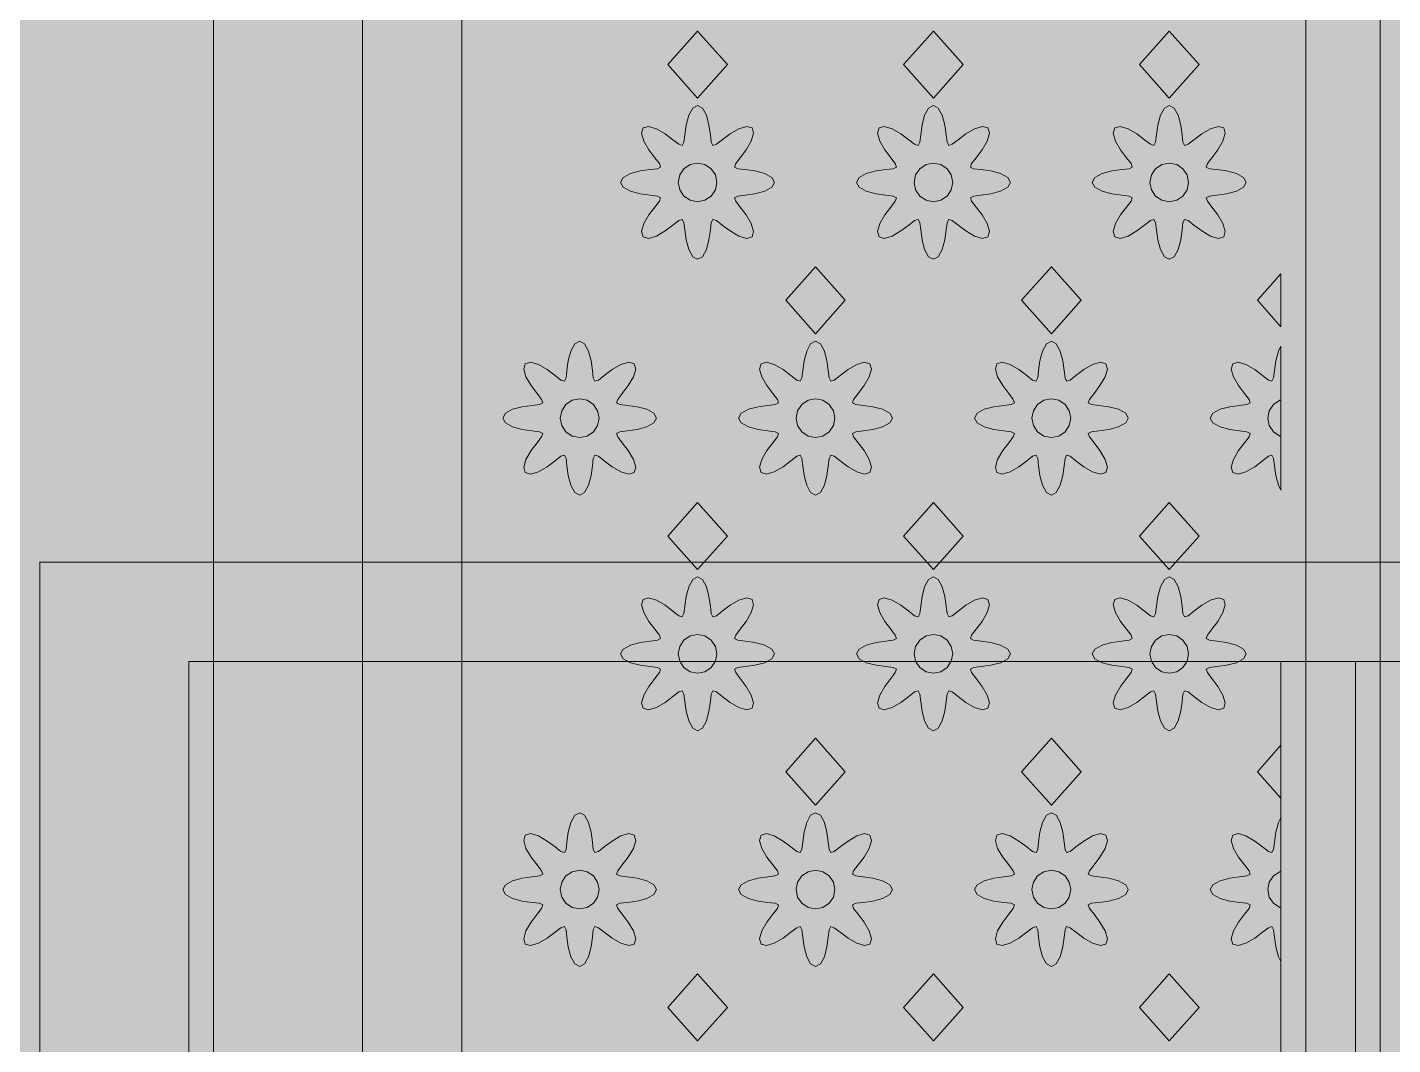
# Model space of a CAD drawing. Extents: x -18 to 1006, y -14 to 799.
# Drawn here: x 593.5 to 648.5, y 278.6 to 319.6 of the extents above; entities that cross this region are included whole.
import ezdxf

# ---------------------------------------------------------------- set-up
doc = ezdxf.new("R2010")
doc.units = 0
for name, color, linetype, lineweight, true_color in [('00_WHITE_BACKGROUND', 7, 'Continuous', 18, 0xffffff), ('01_STRUCTURE', 7, 'Continuous', 18, 0x000000), ('03_FRAMES_DOORS', 7, 'Continuous', 18, 0x000000), ('06_ORNAMENT', 7, 'Continuous', 18, 0x000000), ('07_RAILINGS', 7, 'Continuous', 18, 0x000000)]:
    doc.layers.add(name, color=color, linetype=linetype, lineweight=lineweight, true_color=true_color)

msp = doc.modelspace()

# ---------------------------------------------------------------- linework, layer by layer
at = {"layer": '00_WHITE_BACKGROUND', "color": 7, "lineweight": 18, "true_color": 0xffffff}
msp.add_solid([(-18, -14), (1006, -14), (-18, 799), (1006, 799)], dxfattribs=at)
at = {"layer": '01_STRUCTURE', "color": 7, "lineweight": 18, "true_color": 0x000000}
msp.add_lwpolyline([(692, 356), (692, 253), (601, 253), (601, 356)], dxfattribs=at)
at = {"layer": '03_FRAMES_DOORS', "color": 7, "lineweight": 18, "true_color": 0x000000}
msp.add_lwpolyline([(648, 365), (645, 365), (645, 255), (648, 255)], close=True, dxfattribs=at)
for points in [[(686, 350), (686, 255), (607, 255), (607, 350)], [(682, 346), (682, 255), (611, 255), (611, 346)]]:
    msp.add_lwpolyline(points, dxfattribs=at)
at = {"layer": '06_ORNAMENT', "color": 7, "lineweight": 18, "true_color": 0x000000}
for points in [[(619.3, 318.05339), (620.5, 316.70339), (621.7, 318.05339), (620.5, 319.40339)], [(628.8, 318.05339), (630, 316.70339), (631.2, 318.05339), (630, 319.40339)], [(638.3, 318.05339), (639.5, 316.70339), (640.7, 318.05339), (639.5, 319.40339)], [(623.4939, 313.49962), (623.20466, 313.65946), (622.81073, 313.76302), (622.4164, 313.81688), (622.12084, 313.85359), (621.98929, 313.92027), (622.03516, 314.06044), (622.21819, 314.29539), (622.45894, 314.61231), (622.66427, 314.96409), (622.75576, 315.28164), (622.69203, 315.49542), (622.47825, 315.55915), (622.1607, 315.46765), (621.80892, 315.26233), (621.492, 315.02158), (621.25706, 314.83854), (621.11689, 314.79268), (621.0502, 314.92422), (621.0135, 315.21978), (620.95963, 315.61412), (620.85608, 316.00805), (620.69623, 316.29729), (620.5, 316.40339), (620.30377, 316.29729), (620.14392, 316.00805), (620.04037, 315.61412), (619.9865, 315.21978), (619.9498, 314.92422), (619.88311, 314.79268), (619.74294, 314.83854), (619.508, 315.02158), (619.19108, 315.26233), (618.8393, 315.46765), (618.52175, 315.55915), (618.30797, 315.49542), (618.24424, 315.28164), (618.33573, 314.96409), (618.54106, 314.61231), (618.78181, 314.29539), (618.96484, 314.06044), (619.01071, 313.92027), (618.87916, 313.85359), (618.5836, 313.81688), (618.18927, 313.76302), (617.79534, 313.65946), (617.5061, 313.49962), (617.4, 313.30339), (617.5061, 313.10716), (617.79534, 312.94731), (618.18927, 312.84375), (618.5836, 312.78989), (618.87916, 312.75319), (619.01071, 312.6865), (618.96484, 312.54633), (618.78181, 312.31139), (618.54106, 311.99446), (618.33573, 311.64268), (618.24424, 311.32514), (618.30797, 311.11136), (618.52175, 311.04762), (618.8393, 311.13912), (619.19108, 311.34444), (619.508, 311.58519), (619.74294, 311.76823), (619.88311, 311.81409), (619.9498, 311.68255), (619.9865, 311.38699), (620.04037, 310.99266), (620.14392, 310.59872), (620.30377, 310.30949), (620.5, 310.20339), (620.69623, 310.30949), (620.85608, 310.59872), (620.95963, 310.99266), (621.0135, 311.38699), (621.0502, 311.68255), (621.11689, 311.81409), (621.25706, 311.76823), (621.492, 311.58519), (621.80892, 311.34444), (622.1607, 311.13912), (622.47825, 311.04762), (622.69203, 311.11136), (622.75576, 311.32514), (622.66427, 311.64268), (622.45894, 311.99446), (622.21819, 312.31139), (622.03516, 312.54633), (621.98929, 312.6865), (622.12084, 312.75319), (622.4164, 312.78989), (622.81073, 312.84375), (623.20466, 312.94731), (623.4939, 313.10716), (623.6, 313.30339)], [(632.9939, 313.49962), (632.70466, 313.65946), (632.31073, 313.76302), (631.9164, 313.81688), (631.62084, 313.85359), (631.48929, 313.92027), (631.53516, 314.06044), (631.71819, 314.29539), (631.95894, 314.61231), (632.16427, 314.96409), (632.25576, 315.28164), (632.19203, 315.49542), (631.97825, 315.55915), (631.6607, 315.46765), (631.30892, 315.26233), (630.992, 315.02158), (630.75706, 314.83854), (630.61689, 314.79268), (630.5502, 314.92422), (630.5135, 315.21978), (630.45963, 315.61412), (630.35608, 316.00805), (630.19623, 316.29729), (630, 316.40339), (629.80377, 316.29729), (629.64392, 316.00805), (629.54037, 315.61412), (629.4865, 315.21978), (629.4498, 314.92422), (629.38311, 314.79268), (629.24294, 314.83854), (629.008, 315.02158), (628.69108, 315.26233), (628.3393, 315.46765), (628.02175, 315.55915), (627.80797, 315.49542), (627.74424, 315.28164), (627.83573, 314.96409), (628.04106, 314.61231), (628.28181, 314.29539), (628.46484, 314.06044), (628.51071, 313.92027), (628.37916, 313.85359), (628.0836, 313.81688), (627.68927, 313.76302), (627.29534, 313.65946), (627.0061, 313.49962), (626.9, 313.30339), (627.0061, 313.10716), (627.29534, 312.94731), (627.68927, 312.84375), (628.0836, 312.78989), (628.37916, 312.75319), (628.51071, 312.6865), (628.46484, 312.54633), (628.28181, 312.31139), (628.04106, 311.99446), (627.83573, 311.64268), (627.74424, 311.32514), (627.80797, 311.11136), (628.02175, 311.04762), (628.3393, 311.13912), (628.69108, 311.34444), (629.008, 311.58519), (629.24294, 311.76823), (629.38311, 311.81409), (629.4498, 311.68255), (629.4865, 311.38699), (629.54037, 310.99266), (629.64392, 310.59872), (629.80377, 310.30949), (630, 310.20339), (630.19623, 310.30949), (630.35608, 310.59872), (630.45963, 310.99266), (630.5135, 311.38699), (630.5502, 311.68255), (630.61689, 311.81409), (630.75706, 311.76823), (630.992, 311.58519), (631.30892, 311.34444), (631.6607, 311.13912), (631.97825, 311.04762), (632.19203, 311.11136), (632.25576, 311.32514), (632.16427, 311.64268), (631.95894, 311.99446), (631.71819, 312.31139), (631.53516, 312.54633), (631.48929, 312.6865), (631.62084, 312.75319), (631.9164, 312.78989), (632.31073, 312.84375), (632.70466, 312.94731), (632.9939, 313.10716), (633.1, 313.30339)], [(642.4939, 313.49962), (642.20466, 313.65946), (641.81073, 313.76302), (641.4164, 313.81688), (641.12084, 313.85359), (640.98929, 313.92027), (641.03516, 314.06044), (641.21819, 314.29539), (641.45894, 314.61231), (641.66427, 314.96409), (641.75576, 315.28164), (641.69203, 315.49542), (641.47825, 315.55915), (641.1607, 315.46765), (640.80892, 315.26233), (640.492, 315.02158), (640.25706, 314.83854), (640.11689, 314.79268), (640.0502, 314.92422), (640.0135, 315.21978), (639.95963, 315.61412), (639.85608, 316.00805), (639.69623, 316.29729), (639.5, 316.40339), (639.30377, 316.29729), (639.14392, 316.00805), (639.04037, 315.61412), (638.9865, 315.21978), (638.9498, 314.92422), (638.88311, 314.79268), (638.74294, 314.83854), (638.508, 315.02158), (638.19108, 315.26233), (637.8393, 315.46765), (637.52175, 315.55915), (637.30797, 315.49542), (637.24424, 315.28164), (637.33573, 314.96409), (637.54106, 314.61231), (637.78181, 314.29539), (637.96484, 314.06044), (638.01071, 313.92027), (637.87916, 313.85359), (637.5836, 313.81688), (637.18927, 313.76302), (636.79534, 313.65946), (636.5061, 313.49962), (636.4, 313.30339), (636.5061, 313.10716), (636.79534, 312.94731), (637.18927, 312.84375), (637.5836, 312.78989), (637.87916, 312.75319), (638.01071, 312.6865), (637.96484, 312.54633), (637.78181, 312.31139), (637.54106, 311.99446), (637.33573, 311.64268), (637.24424, 311.32514), (637.30797, 311.11136), (637.52175, 311.04762), (637.8393, 311.13912), (638.19108, 311.34444), (638.508, 311.58519), (638.74294, 311.76823), (638.88311, 311.81409), (638.9498, 311.68255), (638.9865, 311.38699), (639.04037, 310.99266), (639.14392, 310.59872), (639.30377, 310.30949), (639.5, 310.20339), (639.69623, 310.30949), (639.85608, 310.59872), (639.95963, 310.99266), (640.0135, 311.38699), (640.0502, 311.68255), (640.11689, 311.81409), (640.25706, 311.76823), (640.492, 311.58519), (640.80892, 311.34444), (641.1607, 311.13912), (641.47825, 311.04762), (641.69203, 311.11136), (641.75576, 311.32514), (641.66427, 311.64268), (641.45894, 311.99446), (641.21819, 312.31139), (641.03516, 312.54633), (640.98929, 312.6865), (641.12084, 312.75319), (641.4164, 312.78989), (641.81073, 312.84375), (642.20466, 312.94731), (642.4939, 313.10716), (642.6, 313.30339)], [(621.22063, 313.60188), (621.05154, 313.85493), (620.79849, 314.02401), (620.5, 314.08339), (620.20151, 314.02401), (619.94846, 313.85493), (619.77937, 313.60188), (619.72, 313.30339), (619.77937, 313.00489), (619.94846, 312.75184), (620.20151, 312.58276), (620.5, 312.52339), (620.79849, 312.58276), (621.05154, 312.75184), (621.22063, 313.00489), (621.28, 313.30339)], [(630.72063, 313.60188), (630.55154, 313.85493), (630.29849, 314.02401), (630, 314.08339), (629.70151, 314.02401), (629.44846, 313.85493), (629.27937, 313.60188), (629.22, 313.30339), (629.27937, 313.00489), (629.44846, 312.75184), (629.70151, 312.58276), (630, 312.52339), (630.29849, 312.58276), (630.55154, 312.75184), (630.72063, 313.00489), (630.78, 313.30339)], [(640.22063, 313.60188), (640.05154, 313.85493), (639.79849, 314.02401), (639.5, 314.08339), (639.20151, 314.02401), (638.94846, 313.85493), (638.77937, 313.60188), (638.72, 313.30339), (638.77937, 313.00489), (638.94846, 312.75184), (639.20151, 312.58276), (639.5, 312.52339), (639.79849, 312.58276), (640.05154, 312.75184), (640.22063, 313.00489), (640.28, 313.30339)], [(624.05, 308.55339), (625.25, 307.20339), (626.45, 308.55339), (625.25, 309.90339)], [(633.55, 308.55339), (634.75, 307.20339), (635.95, 308.55339), (634.75, 309.90339)], [(643.05, 308.55339), (644, 307.48464), (644, 309.62214)], [(618.7439, 303.99962), (618.45466, 304.15946), (618.06073, 304.26302), (617.6664, 304.31688), (617.37084, 304.35359), (617.23929, 304.42027), (617.28516, 304.56044), (617.46819, 304.79539), (617.70894, 305.11231), (617.91427, 305.46409), (618.00576, 305.78164), (617.94203, 305.99542), (617.72825, 306.05915), (617.4107, 305.96765), (617.05892, 305.76233), (616.742, 305.52158), (616.50706, 305.33854), (616.36689, 305.29268), (616.3002, 305.42422), (616.2635, 305.71978), (616.20963, 306.11412), (616.10608, 306.50805), (615.94623, 306.79729), (615.75, 306.90339), (615.55377, 306.79729), (615.39392, 306.50805), (615.29037, 306.11412), (615.2365, 305.71978), (615.1998, 305.42422), (615.13311, 305.29268), (614.99294, 305.33854), (614.758, 305.52158), (614.44108, 305.76233), (614.0893, 305.96765), (613.77175, 306.05915), (613.55797, 305.99542), (613.49424, 305.78164), (613.58573, 305.46409), (613.79106, 305.11231), (614.03181, 304.79539), (614.21484, 304.56044), (614.26071, 304.42027), (614.12916, 304.35359), (613.8336, 304.31688), (613.43927, 304.26302), (613.04534, 304.15946), (612.7561, 303.99962), (612.65, 303.80339), (612.7561, 303.60716), (613.04534, 303.44731), (613.43927, 303.34375), (613.8336, 303.28989), (614.12916, 303.25319), (614.26071, 303.1865), (614.21484, 303.04633), (614.03181, 302.81139), (613.79106, 302.49446), (613.58573, 302.14268), (613.49424, 301.82514), (613.55797, 301.61136), (613.77175, 301.54762), (614.0893, 301.63912), (614.44108, 301.84444), (614.758, 302.08519), (614.99294, 302.26823), (615.13311, 302.31409), (615.1998, 302.18255), (615.2365, 301.88699), (615.29037, 301.49266), (615.39392, 301.09872), (615.55377, 300.80949), (615.75, 300.70339), (615.94623, 300.80949), (616.10608, 301.09872), (616.20963, 301.49266), (616.2635, 301.88699), (616.3002, 302.18255), (616.36689, 302.31409), (616.50706, 302.26823), (616.742, 302.08519), (617.05892, 301.84444), (617.4107, 301.63912), (617.72825, 301.54762), (617.94203, 301.61136), (618.00576, 301.82514), (617.91427, 302.14268), (617.70894, 302.49446), (617.46819, 302.81139), (617.28516, 303.04633), (617.23929, 303.1865), (617.37084, 303.25319), (617.6664, 303.28989), (618.06073, 303.34375), (618.45466, 303.44731), (618.7439, 303.60716), (618.85, 303.80339)], [(628.2439, 303.99962), (627.95466, 304.15946), (627.56073, 304.26302), (627.1664, 304.31688), (626.87084, 304.35359), (626.73929, 304.42027), (626.78516, 304.56044), (626.96819, 304.79539), (627.20894, 305.11231), (627.41427, 305.46409), (627.50576, 305.78164), (627.44203, 305.99542), (627.22825, 306.05915), (626.9107, 305.96765), (626.55892, 305.76233), (626.242, 305.52158), (626.00706, 305.33854), (625.86689, 305.29268), (625.8002, 305.42422), (625.7635, 305.71978), (625.70963, 306.11412), (625.60608, 306.50805), (625.44623, 306.79729), (625.25, 306.90339), (625.05377, 306.79729), (624.89392, 306.50805), (624.79037, 306.11412), (624.7365, 305.71978), (624.6998, 305.42422), (624.63311, 305.29268), (624.49294, 305.33854), (624.258, 305.52158), (623.94108, 305.76233), (623.5893, 305.96765), (623.27175, 306.05915), (623.05797, 305.99542), (622.99424, 305.78164), (623.08573, 305.46409), (623.29106, 305.11231), (623.53181, 304.79539), (623.71484, 304.56044), (623.76071, 304.42027), (623.62916, 304.35359), (623.3336, 304.31688), (622.93927, 304.26302), (622.54534, 304.15946), (622.2561, 303.99962), (622.15, 303.80339), (622.2561, 303.60716), (622.54534, 303.44731), (622.93927, 303.34375), (623.3336, 303.28989), (623.62916, 303.25319), (623.76071, 303.1865), (623.71484, 303.04633), (623.53181, 302.81139), (623.29106, 302.49446), (623.08573, 302.14268), (622.99424, 301.82514), (623.05797, 301.61136), (623.27175, 301.54762), (623.5893, 301.63912), (623.94108, 301.84444), (624.258, 302.08519), (624.49294, 302.26823), (624.63311, 302.31409), (624.6998, 302.18255), (624.7365, 301.88699), (624.79037, 301.49266), (624.89392, 301.09872), (625.05377, 300.80949), (625.25, 300.70339), (625.44623, 300.80949), (625.60608, 301.09872), (625.70963, 301.49266), (625.7635, 301.88699), (625.8002, 302.18255), (625.86689, 302.31409), (626.00706, 302.26823), (626.242, 302.08519), (626.55892, 301.84444), (626.9107, 301.63912), (627.22825, 301.54762), (627.44203, 301.61136), (627.50576, 301.82514), (627.41427, 302.14268), (627.20894, 302.49446), (626.96819, 302.81139), (626.78516, 303.04633), (626.73929, 303.1865), (626.87084, 303.25319), (627.1664, 303.28989), (627.56073, 303.34375), (627.95466, 303.44731), (628.2439, 303.60716), (628.35, 303.80339)], [(637.7439, 303.99962), (637.45466, 304.15946), (637.06073, 304.26302), (636.6664, 304.31688), (636.37084, 304.35359), (636.23929, 304.42027), (636.28516, 304.56044), (636.46819, 304.79539), (636.70894, 305.11231), (636.91427, 305.46409), (637.00576, 305.78164), (636.94203, 305.99542), (636.72825, 306.05915), (636.4107, 305.96765), (636.05892, 305.76233), (635.742, 305.52158), (635.50706, 305.33854), (635.36689, 305.29268), (635.3002, 305.42422), (635.2635, 305.71978), (635.20963, 306.11412), (635.10608, 306.50805), (634.94623, 306.79729), (634.75, 306.90339), (634.55377, 306.79729), (634.39392, 306.50805), (634.29037, 306.11412), (634.2365, 305.71978), (634.1998, 305.42422), (634.13311, 305.29268), (633.99294, 305.33854), (633.758, 305.52158), (633.44108, 305.76233), (633.0893, 305.96765), (632.77175, 306.05915), (632.55797, 305.99542), (632.49424, 305.78164), (632.58573, 305.46409), (632.79106, 305.11231), (633.03181, 304.79539), (633.21484, 304.56044), (633.26071, 304.42027), (633.12916, 304.35359), (632.8336, 304.31688), (632.43927, 304.26302), (632.04534, 304.15946), (631.7561, 303.99962), (631.65, 303.80339), (631.7561, 303.60716), (632.04534, 303.44731), (632.43927, 303.34375), (632.8336, 303.28989), (633.12916, 303.25319), (633.26071, 303.1865), (633.21484, 303.04633), (633.03181, 302.81139), (632.79106, 302.49446), (632.58573, 302.14268), (632.49424, 301.82514), (632.55797, 301.61136), (632.77175, 301.54762), (633.0893, 301.63912), (633.44108, 301.84444), (633.758, 302.08519), (633.99294, 302.26823), (634.13311, 302.31409), (634.1998, 302.18255), (634.2365, 301.88699), (634.29037, 301.49266), (634.39392, 301.09872), (634.55377, 300.80949), (634.75, 300.70339), (634.94623, 300.80949), (635.10608, 301.09872), (635.20963, 301.49266), (635.2635, 301.88699), (635.3002, 302.18255), (635.36689, 302.31409), (635.50706, 302.26823), (635.742, 302.08519), (636.05892, 301.84444), (636.4107, 301.63912), (636.72825, 301.54762), (636.94203, 301.61136), (637.00576, 301.82514), (636.91427, 302.14268), (636.70894, 302.49446), (636.46819, 302.81139), (636.28516, 303.04633), (636.23929, 303.1865), (636.37084, 303.25319), (636.6664, 303.28989), (637.06073, 303.34375), (637.45466, 303.44731), (637.7439, 303.60716), (637.85, 303.80339)], [(643.89392, 306.50805), (643.79037, 306.11412), (643.7365, 305.71978), (643.6998, 305.42422), (643.63311, 305.29268), (643.49294, 305.33854), (643.258, 305.52158), (642.94108, 305.76233), (642.5893, 305.96765), (642.27175, 306.05915), (642.05797, 305.99542), (641.99424, 305.78164), (642.08573, 305.46409), (642.29106, 305.11231), (642.53181, 304.79539), (642.71484, 304.56044), (642.76071, 304.42027), (642.62916, 304.35359), (642.3336, 304.31688), (641.93927, 304.26302), (641.54534, 304.15946), (641.2561, 303.99962), (641.15, 303.80339), (641.2561, 303.60716), (641.54534, 303.44731), (641.93927, 303.34375), (642.3336, 303.28989), (642.62916, 303.25319), (642.76071, 303.1865), (642.71484, 303.04633), (642.53181, 302.81139), (642.29106, 302.49446), (642.08573, 302.14268), (641.99424, 301.82514), (642.05797, 301.61136), (642.27175, 301.54762), (642.5893, 301.63912), (642.94108, 301.84444), (643.258, 302.08519), (643.49294, 302.26823), (643.63311, 302.31409), (643.6998, 302.18255), (643.7365, 301.88699), (643.79037, 301.49266), (643.89392, 301.09872), (644, 300.90678), (644, 306.69999)], [(616.47063, 304.10188), (616.30154, 304.35493), (616.04849, 304.52401), (615.75, 304.58339), (615.45151, 304.52401), (615.19846, 304.35493), (615.02937, 304.10188), (614.97, 303.80339), (615.02937, 303.50489), (615.19846, 303.25184), (615.45151, 303.08276), (615.75, 303.02339), (616.04849, 303.08276), (616.30154, 303.25184), (616.47063, 303.50489), (616.53, 303.80339)], [(625.97063, 304.10188), (625.80154, 304.35493), (625.54849, 304.52401), (625.25, 304.58339), (624.95151, 304.52401), (624.69846, 304.35493), (624.52937, 304.10188), (624.47, 303.80339), (624.52937, 303.50489), (624.69846, 303.25184), (624.95151, 303.08276), (625.25, 303.02339), (625.54849, 303.08276), (625.80154, 303.25184), (625.97063, 303.50489), (626.03, 303.80339)], [(635.47063, 304.10188), (635.30154, 304.35493), (635.04849, 304.52401), (634.75, 304.58339), (634.45151, 304.52401), (634.19846, 304.35493), (634.02937, 304.10188), (633.97, 303.80339), (634.02937, 303.50489), (634.19846, 303.25184), (634.45151, 303.08276), (634.75, 303.02339), (635.04849, 303.08276), (635.30154, 303.25184), (635.47063, 303.50489), (635.53, 303.80339)], [(643.95151, 304.52401), (643.69846, 304.35493), (643.52937, 304.10188), (643.47, 303.80339), (643.52937, 303.50489), (643.69846, 303.25184), (643.95151, 303.08276), (644, 303.07311), (644, 304.53366)], [(619.3, 299.05339), (620.5, 297.70339), (621.7, 299.05339), (620.5, 300.40339)], [(628.8, 299.05339), (630, 297.70339), (631.2, 299.05339), (630, 300.40339)], [(638.3, 299.05339), (639.5, 297.70339), (640.7, 299.05339), (639.5, 300.40339)], [(623.4939, 294.49962), (623.20466, 294.65946), (622.81073, 294.76302), (622.4164, 294.81688), (622.12084, 294.85359), (621.98929, 294.92027), (622.03516, 295.06044), (622.21819, 295.29539), (622.45894, 295.61231), (622.66427, 295.96409), (622.75576, 296.28164), (622.69203, 296.49542), (622.47825, 296.55915), (622.1607, 296.46765), (621.80892, 296.26233), (621.492, 296.02158), (621.25706, 295.83854), (621.11689, 295.79268), (621.0502, 295.92422), (621.0135, 296.21978), (620.95963, 296.61412), (620.85608, 297.00805), (620.69623, 297.29729), (620.5, 297.40339), (620.30377, 297.29729), (620.14392, 297.00805), (620.04037, 296.61412), (619.9865, 296.21978), (619.9498, 295.92422), (619.88311, 295.79268), (619.74294, 295.83854), (619.508, 296.02158), (619.19108, 296.26233), (618.8393, 296.46765), (618.52175, 296.55915), (618.30797, 296.49542), (618.24424, 296.28164), (618.33573, 295.96409), (618.54106, 295.61231), (618.78181, 295.29539), (618.96484, 295.06044), (619.01071, 294.92027), (618.87916, 294.85359), (618.5836, 294.81688), (618.18927, 294.76302), (617.79534, 294.65946), (617.5061, 294.49962), (617.4, 294.30339), (617.5061, 294.10716), (617.79534, 293.94731), (618.18927, 293.84375), (618.5836, 293.78989), (618.87916, 293.75319), (619.01071, 293.6865), (618.96484, 293.54633), (618.78181, 293.31139), (618.54106, 292.99446), (618.33573, 292.64268), (618.24424, 292.32514), (618.30797, 292.11136), (618.52175, 292.04762), (618.8393, 292.13912), (619.19108, 292.34444), (619.508, 292.58519), (619.74294, 292.76823), (619.88311, 292.81409), (619.9498, 292.68255), (619.9865, 292.38699), (620.04037, 291.99266), (620.14392, 291.59872), (620.30377, 291.30949), (620.5, 291.20339), (620.69623, 291.30949), (620.85608, 291.59872), (620.95963, 291.99266), (621.0135, 292.38699), (621.0502, 292.68255), (621.11689, 292.81409), (621.25706, 292.76823), (621.492, 292.58519), (621.80892, 292.34444), (622.1607, 292.13912), (622.47825, 292.04762), (622.69203, 292.11136), (622.75576, 292.32514), (622.66427, 292.64268), (622.45894, 292.99446), (622.21819, 293.31139), (622.03516, 293.54633), (621.98929, 293.6865), (622.12084, 293.75319), (622.4164, 293.78989), (622.81073, 293.84375), (623.20466, 293.94731), (623.4939, 294.10716), (623.6, 294.30339)], [(632.9939, 294.49962), (632.70466, 294.65946), (632.31073, 294.76302), (631.9164, 294.81688), (631.62084, 294.85359), (631.48929, 294.92027), (631.53516, 295.06044), (631.71819, 295.29539), (631.95894, 295.61231), (632.16427, 295.96409), (632.25576, 296.28164), (632.19203, 296.49542), (631.97825, 296.55915), (631.6607, 296.46765), (631.30892, 296.26233), (630.992, 296.02158), (630.75706, 295.83854), (630.61689, 295.79268), (630.5502, 295.92422), (630.5135, 296.21978), (630.45963, 296.61412), (630.35608, 297.00805), (630.19623, 297.29729), (630, 297.40339), (629.80377, 297.29729), (629.64392, 297.00805), (629.54037, 296.61412), (629.4865, 296.21978), (629.4498, 295.92422), (629.38311, 295.79268), (629.24294, 295.83854), (629.008, 296.02158), (628.69108, 296.26233), (628.3393, 296.46765), (628.02175, 296.55915), (627.80797, 296.49542), (627.74424, 296.28164), (627.83573, 295.96409), (628.04106, 295.61231), (628.28181, 295.29539), (628.46484, 295.06044), (628.51071, 294.92027), (628.37916, 294.85359), (628.0836, 294.81688), (627.68927, 294.76302), (627.29534, 294.65946), (627.0061, 294.49962), (626.9, 294.30339), (627.0061, 294.10716), (627.29534, 293.94731), (627.68927, 293.84375), (628.0836, 293.78989), (628.37916, 293.75319), (628.51071, 293.6865), (628.46484, 293.54633), (628.28181, 293.31139), (628.04106, 292.99446), (627.83573, 292.64268), (627.74424, 292.32514), (627.80797, 292.11136), (628.02175, 292.04762), (628.3393, 292.13912), (628.69108, 292.34444), (629.008, 292.58519), (629.24294, 292.76823), (629.38311, 292.81409), (629.4498, 292.68255), (629.4865, 292.38699), (629.54037, 291.99266), (629.64392, 291.59872), (629.80377, 291.30949), (630, 291.20339), (630.19623, 291.30949), (630.35608, 291.59872), (630.45963, 291.99266), (630.5135, 292.38699), (630.5502, 292.68255), (630.61689, 292.81409), (630.75706, 292.76823), (630.992, 292.58519), (631.30892, 292.34444), (631.6607, 292.13912), (631.97825, 292.04762), (632.19203, 292.11136), (632.25576, 292.32514), (632.16427, 292.64268), (631.95894, 292.99446), (631.71819, 293.31139), (631.53516, 293.54633), (631.48929, 293.6865), (631.62084, 293.75319), (631.9164, 293.78989), (632.31073, 293.84375), (632.70466, 293.94731), (632.9939, 294.10716), (633.1, 294.30339)], [(642.4939, 294.49962), (642.20466, 294.65946), (641.81073, 294.76302), (641.4164, 294.81688), (641.12084, 294.85359), (640.98929, 294.92027), (641.03516, 295.06044), (641.21819, 295.29539), (641.45894, 295.61231), (641.66427, 295.96409), (641.75576, 296.28164), (641.69203, 296.49542), (641.47825, 296.55915), (641.1607, 296.46765), (640.80892, 296.26233), (640.492, 296.02158), (640.25706, 295.83854), (640.11689, 295.79268), (640.0502, 295.92422), (640.0135, 296.21978), (639.95963, 296.61412), (639.85608, 297.00805), (639.69623, 297.29729), (639.5, 297.40339), (639.30377, 297.29729), (639.14392, 297.00805), (639.04037, 296.61412), (638.9865, 296.21978), (638.9498, 295.92422), (638.88311, 295.79268), (638.74294, 295.83854), (638.508, 296.02158), (638.19108, 296.26233), (637.8393, 296.46765), (637.52175, 296.55915), (637.30797, 296.49542), (637.24424, 296.28164), (637.33573, 295.96409), (637.54106, 295.61231), (637.78181, 295.29539), (637.96484, 295.06044), (638.01071, 294.92027), (637.87916, 294.85359), (637.5836, 294.81688), (637.18927, 294.76302), (636.79534, 294.65946), (636.5061, 294.49962), (636.4, 294.30339), (636.5061, 294.10716), (636.79534, 293.94731), (637.18927, 293.84375), (637.5836, 293.78989), (637.87916, 293.75319), (638.01071, 293.6865), (637.96484, 293.54633), (637.78181, 293.31139), (637.54106, 292.99446), (637.33573, 292.64268), (637.24424, 292.32514), (637.30797, 292.11136), (637.52175, 292.04762), (637.8393, 292.13912), (638.19108, 292.34444), (638.508, 292.58519), (638.74294, 292.76823), (638.88311, 292.81409), (638.9498, 292.68255), (638.9865, 292.38699), (639.04037, 291.99266), (639.14392, 291.59872), (639.30377, 291.30949), (639.5, 291.20339), (639.69623, 291.30949), (639.85608, 291.59872), (639.95963, 291.99266), (640.0135, 292.38699), (640.0502, 292.68255), (640.11689, 292.81409), (640.25706, 292.76823), (640.492, 292.58519), (640.80892, 292.34444), (641.1607, 292.13912), (641.47825, 292.04762), (641.69203, 292.11136), (641.75576, 292.32514), (641.66427, 292.64268), (641.45894, 292.99446), (641.21819, 293.31139), (641.03516, 293.54633), (640.98929, 293.6865), (641.12084, 293.75319), (641.4164, 293.78989), (641.81073, 293.84375), (642.20466, 293.94731), (642.4939, 294.10716), (642.6, 294.30339)], [(621.22063, 294.60188), (621.05154, 294.85493), (620.79849, 295.02401), (620.5, 295.08339), (620.20151, 295.02401), (619.94846, 294.85493), (619.77937, 294.60188), (619.72, 294.30339), (619.77937, 294.00489), (619.94846, 293.75184), (620.20151, 293.58276), (620.5, 293.52339), (620.79849, 293.58276), (621.05154, 293.75184), (621.22063, 294.00489), (621.28, 294.30339)], [(630.72063, 294.60188), (630.55154, 294.85493), (630.29849, 295.02401), (630, 295.08339), (629.70151, 295.02401), (629.44846, 294.85493), (629.27937, 294.60188), (629.22, 294.30339), (629.27937, 294.00489), (629.44846, 293.75184), (629.70151, 293.58276), (630, 293.52339), (630.29849, 293.58276), (630.55154, 293.75184), (630.72063, 294.00489), (630.78, 294.30339)], [(640.22063, 294.60188), (640.05154, 294.85493), (639.79849, 295.02401), (639.5, 295.08339), (639.20151, 295.02401), (638.94846, 294.85493), (638.77937, 294.60188), (638.72, 294.30339), (638.77937, 294.00489), (638.94846, 293.75184), (639.20151, 293.58276), (639.5, 293.52339), (639.79849, 293.58276), (640.05154, 293.75184), (640.22063, 294.00489), (640.28, 294.30339)], [(624.05, 289.55339), (625.25, 288.20339), (626.45, 289.55339), (625.25, 290.90339)], [(633.55, 289.55339), (634.75, 288.20339), (635.95, 289.55339), (634.75, 290.90339)], [(643.05, 289.55339), (644, 288.48464), (644, 290.62214)], [(618.7439, 284.99962), (618.45466, 285.15946), (618.06073, 285.26302), (617.6664, 285.31688), (617.37084, 285.35359), (617.23929, 285.42027), (617.28516, 285.56044), (617.46819, 285.79539), (617.70894, 286.11231), (617.91427, 286.46409), (618.00576, 286.78164), (617.94203, 286.99542), (617.72825, 287.05915), (617.4107, 286.96765), (617.05892, 286.76233), (616.742, 286.52158), (616.50706, 286.33854), (616.36689, 286.29268), (616.3002, 286.42422), (616.2635, 286.71978), (616.20963, 287.11412), (616.10608, 287.50805), (615.94623, 287.79729), (615.75, 287.90339), (615.55377, 287.79729), (615.39392, 287.50805), (615.29037, 287.11412), (615.2365, 286.71978), (615.1998, 286.42422), (615.13311, 286.29268), (614.99294, 286.33854), (614.758, 286.52158), (614.44108, 286.76233), (614.0893, 286.96765), (613.77175, 287.05915), (613.55797, 286.99542), (613.49424, 286.78164), (613.58573, 286.46409), (613.79106, 286.11231), (614.03181, 285.79539), (614.21484, 285.56044), (614.26071, 285.42027), (614.12916, 285.35359), (613.8336, 285.31688), (613.43927, 285.26302), (613.04534, 285.15946), (612.7561, 284.99962), (612.65, 284.80339), (612.7561, 284.60716), (613.04534, 284.44731), (613.43927, 284.34375), (613.8336, 284.28989), (614.12916, 284.25319), (614.26071, 284.1865), (614.21484, 284.04633), (614.03181, 283.81139), (613.79106, 283.49446), (613.58573, 283.14268), (613.49424, 282.82514), (613.55797, 282.61136), (613.77175, 282.54762), (614.0893, 282.63912), (614.44108, 282.84444), (614.758, 283.08519), (614.99294, 283.26823), (615.13311, 283.31409), (615.1998, 283.18255), (615.2365, 282.88699), (615.29037, 282.49266), (615.39392, 282.09872), (615.55377, 281.80949), (615.75, 281.70339), (615.94623, 281.80949), (616.10608, 282.09872), (616.20963, 282.49266), (616.2635, 282.88699), (616.3002, 283.18255), (616.36689, 283.31409), (616.50706, 283.26823), (616.742, 283.08519), (617.05892, 282.84444), (617.4107, 282.63912), (617.72825, 282.54762), (617.94203, 282.61136), (618.00576, 282.82514), (617.91427, 283.14268), (617.70894, 283.49446), (617.46819, 283.81139), (617.28516, 284.04633), (617.23929, 284.1865), (617.37084, 284.25319), (617.6664, 284.28989), (618.06073, 284.34375), (618.45466, 284.44731), (618.7439, 284.60716), (618.85, 284.80339)], [(628.2439, 284.99962), (627.95466, 285.15946), (627.56073, 285.26302), (627.1664, 285.31688), (626.87084, 285.35359), (626.73929, 285.42027), (626.78516, 285.56044), (626.96819, 285.79539), (627.20894, 286.11231), (627.41427, 286.46409), (627.50576, 286.78164), (627.44203, 286.99542), (627.22825, 287.05915), (626.9107, 286.96765), (626.55892, 286.76233), (626.242, 286.52158), (626.00706, 286.33854), (625.86689, 286.29268), (625.8002, 286.42422), (625.7635, 286.71978), (625.70963, 287.11412), (625.60608, 287.50805), (625.44623, 287.79729), (625.25, 287.90339), (625.05377, 287.79729), (624.89392, 287.50805), (624.79037, 287.11412), (624.7365, 286.71978), (624.6998, 286.42422), (624.63311, 286.29268), (624.49294, 286.33854), (624.258, 286.52158), (623.94108, 286.76233), (623.5893, 286.96765), (623.27175, 287.05915), (623.05797, 286.99542), (622.99424, 286.78164), (623.08573, 286.46409), (623.29106, 286.11231), (623.53181, 285.79539), (623.71484, 285.56044), (623.76071, 285.42027), (623.62916, 285.35359), (623.3336, 285.31688), (622.93927, 285.26302), (622.54534, 285.15946), (622.2561, 284.99962), (622.15, 284.80339), (622.2561, 284.60716), (622.54534, 284.44731), (622.93927, 284.34375), (623.3336, 284.28989), (623.62916, 284.25319), (623.76071, 284.1865), (623.71484, 284.04633), (623.53181, 283.81139), (623.29106, 283.49446), (623.08573, 283.14268), (622.99424, 282.82514), (623.05797, 282.61136), (623.27175, 282.54762), (623.5893, 282.63912), (623.94108, 282.84444), (624.258, 283.08519), (624.49294, 283.26823), (624.63311, 283.31409), (624.6998, 283.18255), (624.7365, 282.88699), (624.79037, 282.49266), (624.89392, 282.09872), (625.05377, 281.80949), (625.25, 281.70339), (625.44623, 281.80949), (625.60608, 282.09872), (625.70963, 282.49266), (625.7635, 282.88699), (625.8002, 283.18255), (625.86689, 283.31409), (626.00706, 283.26823), (626.242, 283.08519), (626.55892, 282.84444), (626.9107, 282.63912), (627.22825, 282.54762), (627.44203, 282.61136), (627.50576, 282.82514), (627.41427, 283.14268), (627.20894, 283.49446), (626.96819, 283.81139), (626.78516, 284.04633), (626.73929, 284.1865), (626.87084, 284.25319), (627.1664, 284.28989), (627.56073, 284.34375), (627.95466, 284.44731), (628.2439, 284.60716), (628.35, 284.80339)], [(637.7439, 284.99962), (637.45466, 285.15946), (637.06073, 285.26302), (636.6664, 285.31688), (636.37084, 285.35359), (636.23929, 285.42027), (636.28516, 285.56044), (636.46819, 285.79539), (636.70894, 286.11231), (636.91427, 286.46409), (637.00576, 286.78164), (636.94203, 286.99542), (636.72825, 287.05915), (636.4107, 286.96765), (636.05892, 286.76233), (635.742, 286.52158), (635.50706, 286.33854), (635.36689, 286.29268), (635.3002, 286.42422), (635.2635, 286.71978), (635.20963, 287.11412), (635.10608, 287.50805), (634.94623, 287.79729), (634.75, 287.90339), (634.55377, 287.79729), (634.39392, 287.50805), (634.29037, 287.11412), (634.2365, 286.71978), (634.1998, 286.42422), (634.13311, 286.29268), (633.99294, 286.33854), (633.758, 286.52158), (633.44108, 286.76233), (633.0893, 286.96765), (632.77175, 287.05915), (632.55797, 286.99542), (632.49424, 286.78164), (632.58573, 286.46409), (632.79106, 286.11231), (633.03181, 285.79539), (633.21484, 285.56044), (633.26071, 285.42027), (633.12916, 285.35359), (632.8336, 285.31688), (632.43927, 285.26302), (632.04534, 285.15946), (631.7561, 284.99962), (631.65, 284.80339), (631.7561, 284.60716), (632.04534, 284.44731), (632.43927, 284.34375), (632.8336, 284.28989), (633.12916, 284.25319), (633.26071, 284.1865), (633.21484, 284.04633), (633.03181, 283.81139), (632.79106, 283.49446), (632.58573, 283.14268), (632.49424, 282.82514), (632.55797, 282.61136), (632.77175, 282.54762), (633.0893, 282.63912), (633.44108, 282.84444), (633.758, 283.08519), (633.99294, 283.26823), (634.13311, 283.31409), (634.1998, 283.18255), (634.2365, 282.88699), (634.29037, 282.49266), (634.39392, 282.09872), (634.55377, 281.80949), (634.75, 281.70339), (634.94623, 281.80949), (635.10608, 282.09872), (635.20963, 282.49266), (635.2635, 282.88699), (635.3002, 283.18255), (635.36689, 283.31409), (635.50706, 283.26823), (635.742, 283.08519), (636.05892, 282.84444), (636.4107, 282.63912), (636.72825, 282.54762), (636.94203, 282.61136), (637.00576, 282.82514), (636.91427, 283.14268), (636.70894, 283.49446), (636.46819, 283.81139), (636.28516, 284.04633), (636.23929, 284.1865), (636.37084, 284.25319), (636.6664, 284.28989), (637.06073, 284.34375), (637.45466, 284.44731), (637.7439, 284.60716), (637.85, 284.80339)], [(643.89392, 287.50805), (643.79037, 287.11412), (643.7365, 286.71978), (643.6998, 286.42422), (643.63311, 286.29268), (643.49294, 286.33854), (643.258, 286.52158), (642.94108, 286.76233), (642.5893, 286.96765), (642.27175, 287.05915), (642.05797, 286.99542), (641.99424, 286.78164), (642.08573, 286.46409), (642.29106, 286.11231), (642.53181, 285.79539), (642.71484, 285.56044), (642.76071, 285.42027), (642.62916, 285.35359), (642.3336, 285.31688), (641.93927, 285.26302), (641.54534, 285.15946), (641.2561, 284.99962), (641.15, 284.80339), (641.2561, 284.60716), (641.54534, 284.44731), (641.93927, 284.34375), (642.3336, 284.28989), (642.62916, 284.25319), (642.76071, 284.1865), (642.71484, 284.04633), (642.53181, 283.81139), (642.29106, 283.49446), (642.08573, 283.14268), (641.99424, 282.82514), (642.05797, 282.61136), (642.27175, 282.54762), (642.5893, 282.63912), (642.94108, 282.84444), (643.258, 283.08519), (643.49294, 283.26823), (643.63311, 283.31409), (643.6998, 283.18255), (643.7365, 282.88699), (643.79037, 282.49266), (643.89392, 282.09872), (644, 281.90678), (644, 287.69999)], [(616.47063, 285.10188), (616.30154, 285.35493), (616.04849, 285.52401), (615.75, 285.58339), (615.45151, 285.52401), (615.19846, 285.35493), (615.02937, 285.10188), (614.97, 284.80339), (615.02937, 284.50489), (615.19846, 284.25184), (615.45151, 284.08276), (615.75, 284.02339), (616.04849, 284.08276), (616.30154, 284.25184), (616.47063, 284.50489), (616.53, 284.80339)], [(625.97063, 285.10188), (625.80154, 285.35493), (625.54849, 285.52401), (625.25, 285.58339), (624.95151, 285.52401), (624.69846, 285.35493), (624.52937, 285.10188), (624.47, 284.80339), (624.52937, 284.50489), (624.69846, 284.25184), (624.95151, 284.08276), (625.25, 284.02339), (625.54849, 284.08276), (625.80154, 284.25184), (625.97063, 284.50489), (626.03, 284.80339)], [(635.47063, 285.10188), (635.30154, 285.35493), (635.04849, 285.52401), (634.75, 285.58339), (634.45151, 285.52401), (634.19846, 285.35493), (634.02937, 285.10188), (633.97, 284.80339), (634.02937, 284.50489), (634.19846, 284.25184), (634.45151, 284.08276), (634.75, 284.02339), (635.04849, 284.08276), (635.30154, 284.25184), (635.47063, 284.50489), (635.53, 284.80339)], [(643.95151, 285.52401), (643.69846, 285.35493), (643.52937, 285.10188), (643.47, 284.80339), (643.52937, 284.50489), (643.69846, 284.25184), (643.95151, 284.08276), (644, 284.07311), (644, 285.53366)], [(619.3, 280.05339), (620.5, 278.70339), (621.7, 280.05339), (620.5, 281.40339)], [(628.8, 280.05339), (630, 278.70339), (631.2, 280.05339), (630, 281.40339)], [(638.3, 280.05339), (639.5, 278.70339), (640.7, 280.05339), (639.5, 281.40339)]]:
    msp.add_lwpolyline(points, close=True, dxfattribs=at)
at = {"layer": '07_RAILINGS', "color": 7, "lineweight": 18, "true_color": 0x000000}
for points in [[(594, 242), (698, 242), (698, 243), (699, 243), (699, 298), (594, 298)], [(693, 294), (693, 256), (600, 256), (600, 294)], [(647, 294), (647, 256), (644, 256), (644, 294)]]:
    msp.add_lwpolyline(points, close=True, dxfattribs=at)

doc.saveas('drawing.dxf')
